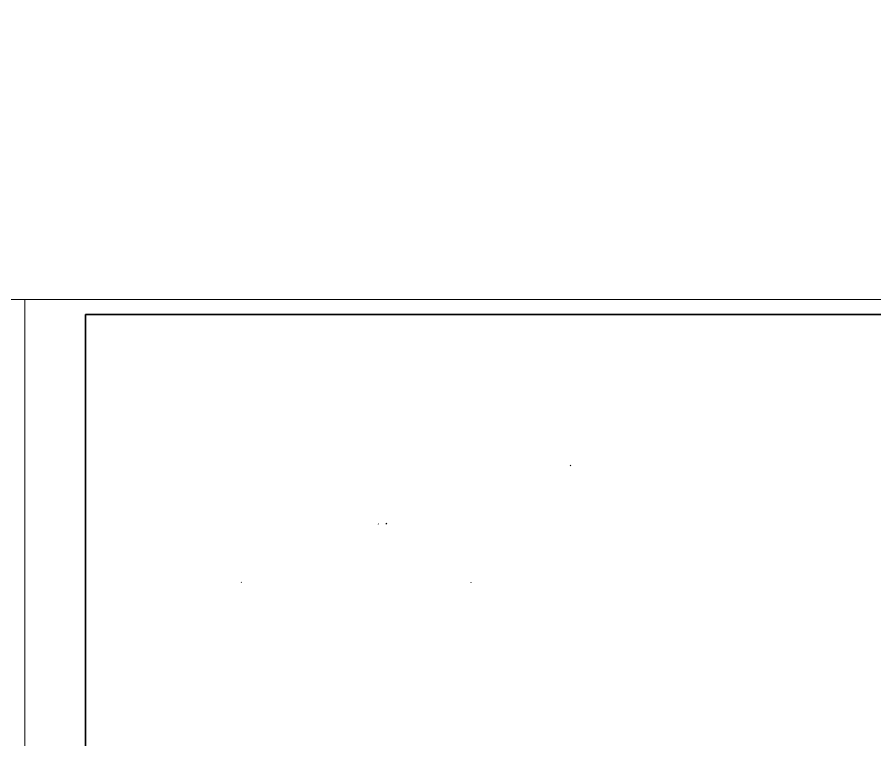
# Model space of a CAD drawing. Header units: millimetres. Extents: x -2281 to 17340, y -2563 to 4166.
# Drawn here: x 3114.5 to 3396.3, y 449.2 to 686.8 of the extents above; entities that cross this region are included whole.
import ezdxf

# ---------------------------------------------------------------- set-up
doc = ezdxf.new("R2010")
doc.units = ezdxf.units.MM
doc.linetypes.add('K5LT_BASIC', pattern=[0])
doc.linetypes.add('K5LT_THIN', pattern=[0])
doc.layers.add('Системный слой', color=7, linetype='Continuous')
pattern_1 = [(135, (0, 0), (-1.7960512, -1.7960512), [])]

msp = doc.modelspace()

# ---------------------------------------------------------------- hatches: boundary and pattern name
at = {"layer": 'Системный слой', "true_color": 0xff0000}
h = msp.add_hatch(dxfattribs=at)
h.set_pattern_fill('', color=1, angle=90, style=0, pattern_type=0)
h.set_pattern_definition([(135, (0, 0), (-1.122532, -1.122532), [])])
h.paths.add_polyline_path([(3295.79685, 686.79367), (3295.79685, 686.29367), (3295.58112, 686.29367), (3295.58112, 686.79367)])
h.paths.add_polyline_path([(3295.58112, 686.79367), (3295.58112, 686.29367), (3295.54685, 686.29367), (3295.54685, 686.79367)])
h.paths.add_polyline_path([(3294.52741, 686.79367), (3294.5431, 686.78041), (3294.5431, 686.29367), (3294.75884, 686.29367), (3294.75672, 686.79367)])
h.paths.add_polyline_path([(3294.7931, 686.79367), (3294.7931, 686.29367), (3294.75884, 686.29367), (3294.75672, 686.79367)])
at = {"layer": 'Системный слой'}
h = msp.add_hatch(dxfattribs=at)
h.set_pattern_fill('', style=0, pattern_type=0)
h.set_pattern_definition([(45, (0, 0), (-4.490128, 4.490128), [])])
h.paths.add_polyline_path([(3293.42623, 542.06851), (3293.26373, 542.06851), (3293.26373, 541.71851), (3293.42623, 541.71851)])
h.paths.add_polyline_path([(3293.90123, 541.71851), (3294.14498, 541.71851), (3294.14498, 540.70601), (3294.33248, 540.70601), (3294.33248, 539.69351), (3293.90123, 539.69351), (3293.90123, 539.34351), (3293.94498, 539.34351), (3294.01998, 539.26851), (3294.50748, 539.26851), (3294.50748, 540.65778), (3294.39008, 540.80892), (3294.30657, 540.98112), (3294.26057, 541.16689), (3294.25179, 541.29351), (3294.27174, 541.48385), (3294.33071, 541.66592), (3294.42614, 541.83182), (3294.50748, 541.92925), (3294.50748, 542.14351), (3294.01998, 542.14351), (3293.94498, 542.06851), (3293.90123, 542.06851)])
h.paths.add_polyline_path([(3294.25179, 541.29351), (3294.27174, 541.10317), (3294.33071, 540.9211), (3294.42614, 540.75521), (3294.50748, 540.65778), (3294.50748, 541.92925), (3294.39008, 541.7781), (3294.30657, 541.6059), (3294.26057, 541.42013)])
h.paths.add_polyline_path([(3293.42623, 539.69351), (3293.26373, 539.69351), (3293.26373, 539.34351), (3293.42623, 539.34351)])
h.paths.add_polyline_path([(3296.00748, 539.69351), (3296.00748, 540.70601), (3296.19498, 540.70601), (3296.19498, 541.29351), (3296.08817, 541.29351), (3296.06822, 541.10317), (3296.00925, 540.9211), (3295.91382, 540.75521), (3295.83248, 540.65778), (3295.83248, 539.26851), (3296.31998, 539.26851), (3296.39498, 539.34351), (3296.43873, 539.34351), (3296.43873, 539.69351)])
h.paths.add_polyline_path([(3296.91373, 539.34351), (3297.07623, 539.34351), (3297.07623, 539.69351), (3296.91373, 539.69351)])
h.paths.add_polyline_path([(3296.08817, 541.29351), (3296.06822, 541.48385), (3296.00925, 541.66592), (3295.91382, 541.83182), (3295.83248, 541.92925), (3295.83248, 540.65778), (3295.94988, 540.80892), (3296.03339, 540.98112), (3296.07939, 541.16689)])
h.paths.add_polyline_path([(3295.83248, 542.14351), (3295.83248, 541.92925), (3295.94988, 541.7781), (3296.03339, 541.6059), (3296.07939, 541.42013), (3296.08817, 541.29351), (3296.19498, 541.29351), (3296.19498, 541.71851), (3296.43873, 541.71851), (3296.43873, 542.06851), (3296.39498, 542.06851), (3296.31998, 542.14351)])
h.paths.add_polyline_path([(3297.07623, 542.06851), (3296.91373, 542.06851), (3296.91373, 541.71851), (3297.07623, 541.71851)])
at = {"layer": 'Системный слой', "true_color": 0xff0000}
h = msp.add_hatch(dxfattribs=at)
h.set_pattern_fill('', color=1, angle=90, style=0, pattern_type=0)
h.set_pattern_definition(pattern_1)
h.paths.add_polyline_path([(3120.82425, 519.33416), (3120.68577, 519.33416), (3120.65377, 519.36616), (3120.65377, 520.10216), (3120.68577, 520.13416), (3120.75925, 520.13416), (3120.75925, 519.73416), (3120.82425, 519.73416)])
h.paths.add_polyline_path([(3119.87473, 519.36616), (3119.84273, 519.33416), (3119.70425, 519.33416), (3119.70425, 519.73416), (3119.76925, 519.73416), (3119.76925, 520.13416), (3119.84273, 520.13416), (3119.87473, 520.10216)])
at = {"layer": 'Системный слой'}
h = msp.add_hatch(dxfattribs=at)
h.set_pattern_fill('', angle=-90, style=0, pattern_type=0)
h.set_pattern_definition([(-45, (0, 0), (1.4142136, 1.4142136), [])])
h.paths.add_polyline_path([(3236.68156, 520.13053), (3236.85156, 520.13053), (3236.85156, 520.49053), (3236.68156, 520.49053)])
h.paths.add_polyline_path([(3236.32156, 520.13053), (3236.32156, 520.49053), (3236.09474, 520.49053), (3236.06072, 520.53128), (3235.75156, 520.53128), (3235.75156, 520.13053)])
h.paths.add_polyline_path([(3233.65156, 520.13053), (3233.65156, 520.53128), (3233.3424, 520.53128), (3233.31004, 520.49053), (3233.08156, 520.49053), (3233.08156, 520.13053)])
h.paths.add_polyline_path([(3232.72156, 520.49053), (3232.55156, 520.49053), (3232.55156, 520.13053), (3232.72156, 520.13053)])
at = {"layer": 'Системный слой', "true_color": 0xff0000}
h = msp.add_hatch(dxfattribs=at)
h.set_pattern_fill('', color=1, angle=90, style=0, pattern_type=0)
h.set_pattern_definition(pattern_1)
h.paths.add_polyline_path([(3378.3598, 519.33416), (3378.49828, 519.33416), (3378.53028, 519.36616), (3378.53028, 520.10216), (3378.49828, 520.13416), (3378.4248, 520.13416), (3378.4248, 519.73416), (3378.3598, 519.73416)])
h.paths.add_polyline_path([(3379.30932, 519.36616), (3379.34132, 519.33416), (3379.4798, 519.33416), (3379.4798, 519.73416), (3379.4148, 519.73416), (3379.4148, 520.13416), (3379.34132, 520.13416), (3379.30932, 520.10216)])
h = msp.add_hatch(dxfattribs=at)
h.set_pattern_fill('', color=1, angle=90, style=0, pattern_type=0)
h.set_pattern_definition([(135, (0, 0), (-2.245064, -2.245064), [])])
h.paths.add_polyline_path([(3197.47229, 517.77064), (3197.14577, 517.77064), (3197.14874, 517.76974), (3197.15314, 517.76839), (3197.15973, 517.76639), (3197.16959, 517.76339), (3197.18437, 517.75893), (3197.20655, 517.75231), (3197.23983, 517.7427), (3197.28985, 517.72933), (3197.3652, 517.71289), (3197.43493, 517.70324), (3197.44151, 517.70266), (3197.45468, 517.70167), (3197.48108, 517.70034), (3197.53409, 517.69982), (3197.60305, 517.70222), (3197.63774, 517.70417), (3197.65531, 517.70525), (3197.66472, 517.70583), (3197.67165, 517.70626), (3197.68011, 517.70678), (3197.69222, 517.70751), (3197.71011, 517.70855), (3197.73681, 517.70993), (3197.7768, 517.71142), (3197.80417, 517.71187), (3197.8101, 517.71189), (3197.82196, 517.71186), (3197.84566, 517.71159), (3197.86508, 517.7112), (3197.87506, 517.71098), (3197.88082, 517.71085), (3197.88577, 517.71074), (3197.89203, 517.7106), (3197.90094, 517.71041), (3197.91406, 517.71016), (3197.93359, 517.70991), (3197.96275, 517.70994), (3198.00628, 517.71143), (3198.02023, 517.71239), (3198.02518, 517.7128), (3198.03509, 517.71372), (3198.05485, 517.71595), (3198.09426, 517.72184), (3198.17267, 517.73821), (3198.23611, 517.75458), (3198.2678, 517.76332), (3198.28364, 517.76775), (3198.29158, 517.76998), (3198.29392, 517.77064), (3197.89229, 517.77064), (3197.72181, 517.74168), (3197.54924, 517.75254)])
h = msp.add_hatch(dxfattribs=at)
h.set_pattern_fill('', color=1, angle=90, style=0, pattern_type=0)
h.set_pattern_definition(pattern_1)
h.paths.add_polyline_path([(3189.13494, 500.25128), (3188.99646, 500.25128), (3188.96446, 500.28328), (3188.96446, 501.01928), (3188.99646, 501.05128), (3189.06994, 501.05128), (3189.06994, 500.65128), (3189.13494, 500.65128)])
h.paths.add_polyline_path([(3188.18542, 500.28328), (3188.15342, 500.25128), (3188.01494, 500.25128), (3188.01494, 500.65128), (3188.07994, 500.65128), (3188.07994, 501.05128), (3188.15342, 501.05128), (3188.18542, 501.01928)])
h = msp.add_hatch(dxfattribs=at)
h.set_pattern_fill('', color=1, angle=90, style=0, pattern_type=0)
h.set_pattern_definition(pattern_1)
h.paths.add_polyline_path([(3264.6921, 500.25128), (3264.55362, 500.25128), (3264.52162, 500.28328), (3264.52162, 501.01928), (3264.55362, 501.05128), (3264.6271, 501.05128), (3264.6271, 500.65128), (3264.6921, 500.65128)])
h.paths.add_polyline_path([(3263.74258, 500.28328), (3263.71058, 500.25128), (3263.5721, 500.25128), (3263.5721, 500.65128), (3263.6371, 500.65128), (3263.6371, 501.05128), (3263.71058, 501.05128), (3263.74258, 501.01928)])

# ---------------------------------------------------------------- linework, layer by layer
at = {"color": 7, "linetype": 'K5LT_THIN', "lineweight": 13}
for p, q in [((2276, 594), (3117, 594)), ((3117, 0), (3117, 594)), ((3117, 594), (3958, 594)), ((3117, 594), (3117, 0))]:
    msp.add_line(p, q, dxfattribs=at)
at = {"color": 5, "linetype": 'K5LT_BASIC', "lineweight": 35, "true_color": 0x0000ff}
for p, q in [((3137, 5), (3137, 589)), ((3137, 589), (3953, 589))]:
    msp.add_line(p, q, dxfattribs=at)

doc.saveas('drawing.dxf')
